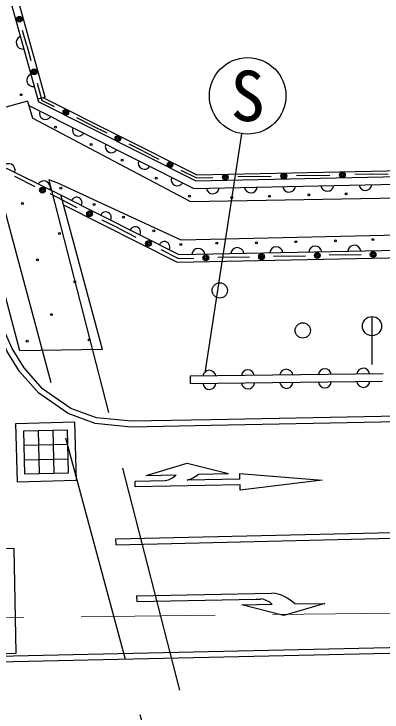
# Model space of a CAD drawing. Units: millimetres, scale not verified. Extents: x 40000 to 680000, y 20000 to 380000.
# Drawn here: x 195159 to 204786, y 291120 to 309382 of the extents above; entities that cross this region are included whole.
import ezdxf
from ezdxf.enums import TextEntityAlignment as Align

# ---------------------------------------------------------------- set-up
doc = ezdxf.new("R2010")
doc.units = ezdxf.units.MM
doc.header["$LTSCALE"] = 1000
doc.linetypes.add('CHAIN', pattern=[18.5, 12, -1.5, 3.5, -1.5])
doc.linetypes.add('DASHED', pattern=[7.5, 6, -1.5])
for name, color, linetype, lineweight in [('M-BGD', 7, 'Continuous', 25), ('M-BGD-EXST', 7, 'Continuous', 25), ('M-BMK', 2, 'CHAIN', 13), ('M-STR-STRC', 7, 'Continuous', 25)]:
    doc.layers.add(name, color=color, linetype=linetype, lineweight=lineweight)
doc.styles.add('ＭＳ ゴシック', font='')
doc.styles.get('ＭＳ ゴシック').set_extended_font_data('MS Gothic')

msp = doc.modelspace()

# ---------------------------------------------------------------- linework, layer by layer
at = {"layer": 'M-BGD'}
for p, q in [((191961, 320899), (195799, 307085)), ((195972, 307209), (192153, 320953)), ((195494, 308557), (195384, 308950)), ((195494, 308557), (195603, 308164)), ((195766, 307575), (195892, 307122)), ((195972, 307209), (195779, 307156)), ((195517, 307099), (194244, 306748)), ((195517, 307099), (195640, 306658)), ((199905, 305019), (195799, 307085)), ((196222, 306956), (195892, 307122)), ((199766, 304475), (195640, 306658)), ((197196, 306466), (196806, 306662)), ((197196, 306466), (197585, 306270)), ((198559, 305780), (198169, 305976)), ((195310, 300567), (193911, 305857)), ((198559, 305780), (198948, 305584)), ((194565, 305540), (196410, 304633)), ((199905, 305019), (219822, 305444)), ((199922, 305094), (199533, 305290)), ((202984, 305159), (202546, 305150)), ((202984, 305159), (203421, 305169)), ((204514, 305192), (204077, 305183)), ((204514, 305192), (204951, 305201)), ((195443, 304997), (195180, 305127)), ((195443, 304997), (195706, 304868)), ((196288, 304960), (196067, 305046)), ((196067, 305046), (196138, 304767)), ((199922, 305094), (200360, 305103)), ((201453, 305127), (201016, 305117)), ((201453, 305127), (201890, 305136)), ((199536, 303468), (196288, 304960)), ((199766, 304475), (219833, 304833)), ((196365, 304544), (196102, 304673)), ((197477, 300605), (196383, 304646)), ((196410, 304633), (199472, 303088)), ((196365, 304544), (196806, 304321)), ((197907, 303766), (197467, 303988)), ((219850, 303907), (199536, 303468)), ((197907, 303766), (198348, 303543)), ((199472, 303088), (219857, 303506)), ((199450, 302988), (199009, 303210)), ((199450, 302988), (199866, 302996)), ((200907, 303017), (200491, 303009)), ((200907, 303017), (201324, 303026)), ((202365, 303047), (201949, 303039)), ((202365, 303047), (202782, 303056)), ((203823, 303077), (203406, 303069)), ((203823, 303077), (204239, 303086)), ((197477, 300605), (195310, 300567)), ((204819, 299971), (199768, 299903)), ((199768, 299903), (199770, 299703)), ((204800, 299771), (199770, 299703)), ((195416, 298476), (196550, 298504)), ((195443, 297342), (195416, 298476)), ((195794, 298486), (195822, 297351)), ((196172, 298495), (196200, 297360)), ((196550, 298504), (196578, 297370)), ((195425, 298098), (196559, 298126)), ((195434, 297720), (196569, 297748)), ((196578, 297370), (195443, 297342))]:
    msp.add_line(p, q, dxfattribs=at)
at = {"layer": 'M-BGD', "linetype": 'DASHED'}
for p, q in [((194565, 305540), (201055, 281362)), ((196138, 304767), (201748, 282886))]:
    msp.add_line(p, q, dxfattribs=at)
at = {"layer": 'M-BGD'}
for points in [[(195916, 307194), (199939, 305170), (219819, 305594)], [(195548, 306987), (199860, 304818), (219826, 305244)], [(196453, 304387), (199427, 302887), (219860, 303306)]]:
    msp.add_lwpolyline(points, dxfattribs=at)
msp.add_lwpolyline([(196782, 297175), (195248, 297137), (195211, 298671), (196745, 298709)], close=True, dxfattribs=at)
for centre, radius in [((195303, 309244), 75), ((195303, 309244), 49.5), ((195303, 309244), 24.5), ((195684, 307870), 75), ((195684, 307870), 49.5), ((195684, 307870), 24.5), ((195351, 307270), 25), ((196514, 306809), 75), ((196514, 306809), 49.5), ((196514, 306809), 24.5), ((196246, 306421), 25), ((197877, 306123), 75), ((197877, 306123), 49.5), ((197877, 306123), 24.5), ((197179, 305965), 25), ((197989, 305554), 25), ((199241, 305437), 75), ((199241, 305437), 49.5), ((199241, 305437), 24.5), ((200688, 305110), 75), ((200688, 305110), 49.5), ((202218, 305143), 75), ((202218, 305143), 49.5), ((202218, 305143), 24.5), ((203749, 305176), 75), ((203749, 305176), 49.5), ((203749, 305176), 24.5), ((198882, 305086), 25), ((200688, 305110), 24.5), ((195904, 304770), 75), ((195904, 304770), 49.5), ((195904, 304770), 24.5), ((196388, 304823), 25), ((199748, 304614), 25), ((201845, 304612), 25), ((202875, 304649), 25), ((203845, 304678), 25), ((195381, 304423), 25), ((200856, 304580), 25), ((197255, 304399), 25), ((197136, 304155), 75), ((197136, 304155), 49.5), ((197136, 304155), 24.5), ((198020, 304064), 25), ((198816, 303706), 25), ((196353, 303638), 25), ((198678, 303377), 75), ((198678, 303377), 49.5), ((198678, 303377), 24.5), ((199522, 303350), 25), ((200463, 303389), 25), ((201504, 303393), 25), ((202535, 303424), 25), ((203566, 303448), 25), ((204549, 303478), 25), ((204552, 303092), 75), ((195771, 302953), 25), ((200178, 303003), 75), ((200178, 303003), 49.5), ((200178, 303003), 24.5), ((201636, 303032), 75), ((201636, 303032), 49.5), ((201636, 303032), 24.5), ((203094, 303062), 75), ((203094, 303062), 49.5), ((203094, 303062), 24.5), ((204552, 303092), 49.5), ((204552, 303092), 24.5), ((196749, 302377), 25), ((200543, 302150), 200), ((196139, 301516), 25), ((202713, 301103), 200), ((195507, 300824), 25), ((197129, 300854), 25)]:
    msp.add_circle(centre, radius, dxfattribs=at)
for centre, radius, start, end in [((195390, 308634), 171, 112.6156, 278.4394), ((195663, 307652), 171, 112.6159, 278.4391), ((195984, 306781), 161, 157.3029, 329.2733), ((196847, 306347), 161, 157.3001, 329.2736), ((197709, 305913), 161, 157.3001, 329.2736), ((198571, 305479), 161, 157.3011, 329.2741), ((195016, 305293), 173, 341.3932, 146.235), ((195938, 304840), 173, 341.391, 146.2377), ((199434, 305045), 161, 157.3011, 329.2741), ((200359, 304846), 167, 187.1655, 355.2804), ((201357, 304867), 167, 187.1664, 355.2798), ((202355, 304888), 167, 187.1647, 355.2798), ((203354, 304910), 167, 187.1655, 355.2787), ((204352, 304931), 167, 187.1664, 355.2798), ((196796, 304446), 143, 330.4663, 155.9902), ((197561, 304060), 143, 330.4671, 155.9905), ((198327, 303674), 143, 330.4682, 155.9894), ((199093, 303287), 143, 330.4663, 155.9902), ((204059, 303161), 171, 8.2949, 174.0545), ((199982, 303077), 171, 8.2939, 174.0553), ((201002, 303098), 171, 8.2947, 174.0547), ((202021, 303119), 171, 8.2949, 174.0545), ((203040, 303140), 171, 8.2947, 174.0547), ((200271, 299891), 169, 7.1474, 174.406), ((201277, 299905), 169, 7.1496, 174.4039), ((202283, 299918), 169, 7.1496, 174.4039), ((203289, 299932), 169, 7.1477, 174.4057), ((204295, 299946), 169, 7.1477, 174.4057), ((200273, 299728), 169, 187.1504, 354.4032), ((201279, 299742), 169, 187.1496, 354.4038), ((202285, 299756), 169, 187.1477, 354.4057), ((203291, 299769), 169, 187.1477, 354.4057), ((204297, 299783), 169, 187.1496, 354.4038)]:
    msp.add_arc(centre, radius, start, end, dxfattribs=at)
at = {"layer": 'M-BGD-EXST'}
for p, q in [((200160, 299991), (201120, 306250)), ((204524, 300216), (204524, 301466))]:
    msp.add_line(p, q, dxfattribs=at)
for centre, radius in [((201272, 307239), 1000), ((204524, 301216), 250)]:
    msp.add_circle(centre, radius, dxfattribs=at)
at = {"layer": 'M-BMK'}
msp.add_line((164923, 293213), (256353, 294342), dxfattribs=at)
at = {"layer": 'M-STR-STRC'}
for p, q in [((198618, 297311), (199689, 297627)), ((199689, 297627), (200772, 297356)), ((198618, 297311), (199401, 297327)), ((199989, 297339), (200772, 297356)), ((201068, 297215), (201065, 297362)), ((201065, 297362), (203223, 297187)), ((198328, 297158), (199117, 297174)), ((198331, 297011), (198328, 297158)), ((201068, 297215), (199692, 297186)), ((203223, 297187), (201075, 296921)), ((201072, 297068), (198331, 297011)), ((201075, 296921), (201072, 297068)), ((197831, 295498), (197827, 295648)), ((195164, 295395), (186175, 295214)), ((195219, 292656), (195164, 295395)), ((198366, 294161), (201907, 294231)), ((198366, 294161), (198369, 294014)), ((198369, 294014), (201495, 294075)), ((201495, 294075), (201615, 294077)), ((202213, 293643), (201116, 293924)), ((201913, 293936), (201126, 293920)), ((203290, 293962), (202214, 293646)), ((202503, 293947), (203290, 293962)), ((186231, 292475), (195219, 292656))]:
    msp.add_line(p, q, dxfattribs=at)
for points in [[(223439, 299053), (219613, 298990), (209656, 298796), (200320, 298616), (198223, 298576), (197286, 298669), (196579, 298930), (195807, 299465), (195301, 300032), (194981, 300556), (194763, 301044)], [(223434, 299203), (219611, 299140), (209653, 298946), (200317, 298766), (198229, 298726), (197320, 298816), (196649, 299064), (195907, 299578), (195422, 300122), (195114, 300626), (194900, 301105)], [(197827, 295648), (205057, 295815), (212810, 295958), (218594, 296088), (224901, 296186)], [(197831, 295498), (205060, 295665), (212813, 295808), (218597, 295938), (224904, 296036)], [(148863, 291705), (162897, 291954), (174453, 292169), (184659, 292355), (196316, 292620), (206545, 292843)], [(148861, 291555), (162899, 291804), (174456, 292019), (184662, 292205), (196319, 292470), (206548, 292693)]]:
    msp.add_lwpolyline(points, dxfattribs=at)
for centre, radius, start, end in [((199040, 297658), 490, 279.0106, 317.5155), ((199398, 298120), 979, 287.4504, 307.0996), ((201807, 293252), 984, 44.9601, 84.1523), ((201565, 293588), 492, 44.9597, 84.1534)]:
    msp.add_arc(centre, radius, start, end, dxfattribs=at)

# ---------------------------------------------------------------- texts
at = {"layer": 'M-BGD-EXST', "style": 'ＭＳ ゴシック'}
msp.add_text('S', height=1320, dxfattribs=at).set_placement((201272, 307239), align=Align.MIDDLE_CENTER)

doc.saveas('drawing.dxf')
